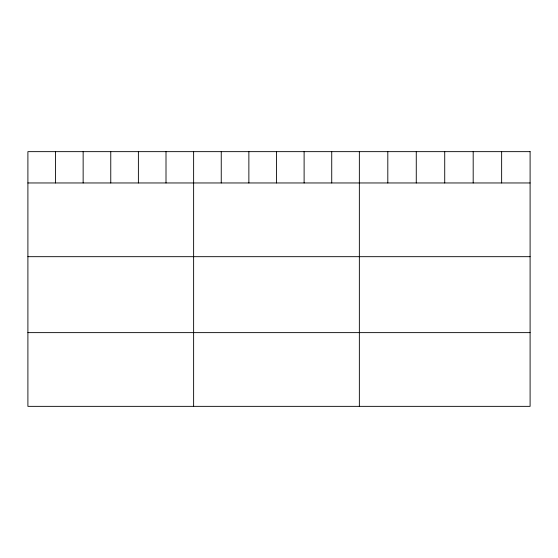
<?xml version="1.0" encoding="UTF-8"?>
<svg xmlns="http://www.w3.org/2000/svg" width="558" height="558" viewBox="0 0 558 558"><rect width="100%" height="100%" fill="white"/><g stroke="black" fill="none" stroke-linecap="round" stroke-linejoin="round"><path stroke-width="0.84" d="M27.9 182.961L530.1 182.961M27.9 256.68L530.1 256.68M27.9 332.631L530.1 332.631M501.642 151.65L501.642 182.961M473.184 151.65L473.184 182.961M444.726 151.65L444.726 182.961M416.268 151.65L416.268 182.961M387.81 151.65L387.81 182.961M359.352 151.65L359.352 406.35M331.731 151.65L331.731 182.961M304.11 151.65L304.11 182.961M276.489 151.65L276.489 182.961M248.868 151.65L248.868 182.961M221.247 151.65L221.247 182.961M193.626 151.65L193.626 406.35M166.005 151.65L166.005 182.961M138.384 151.65L138.384 182.961M110.763 151.65L110.763 182.961M83.142 151.65L83.142 182.961M55.521 151.65L55.521 182.961M530.1 151.65L27.9 151.65L27.9 406.35L530.1 406.35L530.1 151.65"/></g></svg>
